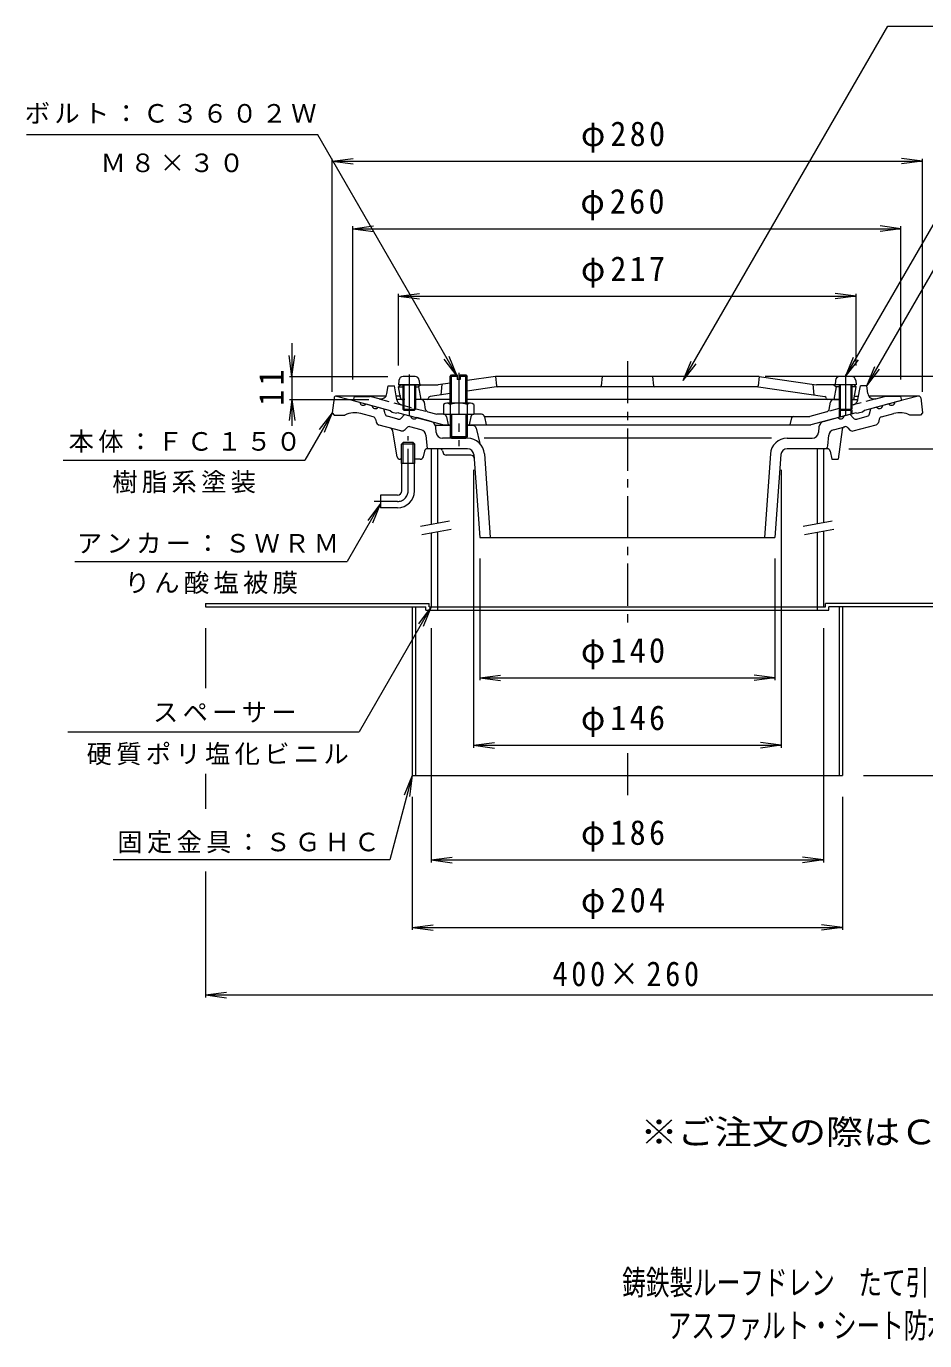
# Model space of a CAD drawing. Units: millimetres, scale not verified, with parts at other scales. Extents: x -336 to 305, y -464 to 514.
# Drawn here: x -336 to 90, y -464 to 160 of the extents above; entities that cross this region are included whole.
import ezdxf
from ezdxf.enums import TextEntityAlignment as Align

# ---------------------------------------------------------------- set-up
doc = ezdxf.new("R2010")
doc.units = ezdxf.units.MM
doc.header["$LTSCALE"] = 4
doc.linetypes.add('CHAIN1', pattern=[8, 5, -1, 1, -1])
doc.linetypes.add('DASHED1', pattern=[1.8, 1.2, -0.6])
for name, color, linetype, lineweight in [('0-0_通り芯', 3, 'Continuous', 9), ('0-1_躯体', 2, 'Continuous', 9), ('0-2_仕上', 6, 'Continuous', 9), ('0-3_建具', 4, 'Continuous', 9), ('0-4_その他', 7, 'Continuous', 9), ('0-5_寸法', 7, 'Continuous', 9), ('0-A', 4, 'Continuous', 9), ('0-B', 2, 'Continuous', 9)]:
    doc.layers.add(name, color=color, linetype=linetype, lineweight=lineweight)
doc.layers.add('F-4_F-4ﾚｲﾔ', color=6, linetype='Continuous')
doc.layers.add('F-5_F-5ﾚｲﾔ', color=2, linetype='Continuous')
doc.styles.add('ＭＳ ゴシック', font='')
doc.styles.get('ＭＳ ゴシック').set_extended_font_data('MS Gothic')

msp = doc.modelspace()

# ---------------------------------------------------------------- linework, layer by layer
at = {"layer": '0-0_通り芯', "linetype": 'CHAIN1'}
for p, q in [((-50.649, 0.869), (-50.649, -126.626)), ((-154.649, -60.712), (-154.649, -34.712)), ((-159.649, -65.712), (-170.649, -65.712)), ((-50.649, -185.127), (-50.649, -204.942))]:
    msp.add_line(p, q, dxfattribs=at)
at = {"layer": '0-0_通り芯'}
for p, q in [((-189.758, -16.588), (-190.649, -23.712)), ((-165.115, -15.712), (-188.766, -15.712)), ((-188.649, -15.712), (-177.569, -18.68)), ((-158.028, -15.712), (-160.29, -15.712)), ((56.73, -15.712), (58.993, -15.712)), ((87.469, -15.712), (63.817, -15.712)), ((87.351, -15.712), (76.272, -18.68)), ((88.461, -16.588), (89.351, -23.712)), ((-190.649, -23.712), (-189.649, -24.712)), ((-189.649, -24.712), (-184.649, -24.712)), ((-171.136, -25.58), (-177.035, -24)), ((-174.672, -19.457), (-171.774, -20.233)), ((-168.876, -21.01), (-166.073, -21.761)), ((-165.509, -24.195), (-166.073, -21.761)), ((55.022, -24.374), (52.124, -25.151)), ((56.632, -26.19), (55.022, -24.374)), ((64.212, -24.195), (64.776, -21.761)), ((67.579, -21.01), (64.776, -21.761)), ((69.839, -25.58), (75.737, -24)), ((73.374, -19.457), (70.476, -20.233)), ((88.351, -24.712), (83.351, -24.712)), ((89.351, -23.712), (88.351, -24.712)), ((-170.063, -26.691), (-169.77, -27.955)), ((-158.048, -32.193), (-168.34, -29.436)), ((-159.44, -26.644), (-164.436, -25.305)), ((-155.243, -30.697), (-156.034, -31.588)), ((-148.421, -31.667), (-153.733, -30.244)), ((-143.746, -27.743), (-150.523, -25.927)), ((-134.649, -29.712), (-141.592, -29.712)), ((-141.307, -32.973), (-141.534, -30.38)), ((-123.836, -29.712), (-126.649, -29.712)), ((-122.376, -30.867), (-120.649, -38.195)), ((40.236, -30.38), (40.009, -32.973)), ((42.448, -27.743), (49.226, -25.927)), ((47.124, -31.667), (52.435, -30.244)), ((53.946, -30.697), (54.941, -31.82)), ((56.452, -32.273), (67.332, -29.358)), ((58.143, -26.644), (63.139, -25.305)), ((68.766, -26.691), (68.405, -28.248)), ((-159.862, -44.464), (-161.933, -32.357)), ((-146.209, -34.303), (-145.649, -40.712)), ((-126.442, -35.712), (-138.318, -35.712)), ((17.696, -35.712), (-118.558, -35.712)), ((25.145, -35.712), (37.021, -35.712)), ((44.471, -39.342), (44.912, -34.303)), ((51.22, -31.528), (49.351, -45.712)), ((-157.009, -37.712), (-157.824, -38.512)), ((-151.474, -38.512), (-157.824, -38.512)), ((-157.824, -47.712), (-157.824, -38.512)), ((-152.289, -37.712), (-157.009, -37.712)), ((-157.009, -47.712), (-157.009, -37.712)), ((-151.474, -38.512), (-152.289, -37.712)), ((-152.289, -47.712), (-152.289, -37.712)), ((-151.474, -47.712), (-151.474, -38.512)), ((-146.89, -41.917), (-147.408, -44.506)), ((-126.442, -40.712), (-145.419, -40.712)), ((-138.307, -41.737), (-137.991, -42.686)), ((-123.45, -43.498), (-120.649, -82.712)), ((-118.462, -43.142), (-115.636, -82.712)), ((17.165, -43.142), (14.339, -82.712)), ((22.152, -43.498), (19.351, -82.712)), ((44.122, -40.712), (25.145, -40.712)), ((45.592, -41.917), (46.351, -45.712)), ((-157.824, -45.712), (-158.383, -45.712)), ((-151.474, -47.712), (-157.824, -47.712)), ((-157.649, -60.712), (-157.649, -47.712)), ((-151.649, -60.712), (-151.649, -47.712)), ((-148.878, -45.712), (-151.474, -45.712)), ((-124.831, -43.712), (-136.568, -43.712)), ((46.351, -45.712), (49.351, -45.712)), ((-167.649, -62.712), (-167.649, -68.712)), ((-159.649, -62.712), (-167.649, -62.712)), ((-159.649, -68.712), (-167.649, -68.712)), ((-120.649, -82.712), (19.351, -82.712))]:
    msp.add_line(p, q, dxfattribs=at)
msp.add_lwpolyline([(-157.929, -26.19), (-156.319, -24.374), (-153.421, -25.151)], dxfattribs=at)
for centre, radius, start, end in [((-188.766, -16.711), 1, 90, 172.8757), ((-175.959, -18.465), 1.625, 187.62079, 322.37836), ((74.662, -18.465), 1.625, 217.62164, 352.37921), ((87.469, -16.712), 1, 7.12537, 90), ((-179.882, -34.625), 11, 75.00002, 115.68036), ((-170.163, -20.018), 1.625, 187.62079, 322.37836), ((-164.048, -23.856), 1.5, 193.04242, 255.00002), ((62.75, -23.856), 1.5, 284.99998, 346.95758), ((68.866, -20.018), 1.625, 217.62164, 352.37921), ((78.585, -34.625), 11, 64.31964, 104.99998), ((-171.525, -27.029), 1.5, 13.04314, 74.9991), ((-167.822, -27.504), 2, 193.04404, 254.99997), ((-163.904, -32.695), 2, 9.70575, 75.00011), ((-159.052, -25.195), 1.5, 255.00002, 318.4353), ((-154.121, -31.693), 1.5, 75.00026, 138.4353), ((-151.811, -24.935), 1.625, 187.62079, 322.37836), ((-144.522, -30.641), 3, 5.00037, 74.99988), ((-123.836, -31.212), 1.5, 13.26624, 90), ((43.225, -30.641), 3, 104.99986, 175.00014), ((50.513, -24.935), 1.625, 217.62164, 352.37921), ((52.708, -31.724), 1.5, 104.99884, 172.49234), ((52.824, -31.693), 1.5, 41.56532, 105.00066), ((57.754, -25.195), 1.5, 221.5647, 284.99998), ((66.944, -27.909), 1.5, 284.99884, 346.95573), ((70.227, -27.029), 1.5, 105.00066, 166.95482), ((-157.53, -30.261), 2, 254.99979, 318.43512), ((-149.198, -34.565), 3, 4.99986, 75.00014), ((-138.318, -32.712), 3, 185.00031, 270), ((-126.442, -43.712), 8, 4.08551, 90), ((25.145, -43.712), 8, 90, 175.91434), ((37.021, -32.712), 3, 270, 355.00021), ((47.901, -34.565), 3, 104.99986, 175.00014), ((56.063, -30.824), 1.5, 221.56532, 285.00066), ((-145.419, -42.212), 1.5, 90, 168.6897), ((-139.73, -42.212), 1.5, 18.4341, 90), ((-136.568, -42.212), 1.5, 198.43547, 270), ((-126.442, -43.712), 3, 4.08525, 90), ((25.145, -43.712), 3, 90, 175.91479), ((42.977, -39.212), 1.5, 270, 355.00014), ((44.122, -42.212), 1.5, 11.30994, 90), ((-158.383, -44.212), 1.5, 189.70543, 270), ((-148.878, -44.212), 1.5, 270, 348.6904), ((-124.831, -45.212), 1.5, 4.08568, 90), ((-159.649, -60.712), 2, 270, 0), ((-159.649, -60.712), 8, 270, 0)]:
    msp.add_arc(centre, radius, start, end, dxfattribs=at)
at = {"layer": '0-0_通り芯', "linetype": 'CHAIN1'}
msp.add_arc((-159.649, -60.712), 5, 270, 0, dxfattribs=at)
at = {"layer": '0-1_躯体'}
for p, q in [((-164.671, -14.517), (-164.149, -10.855)), ((-164.149, -10.855), (-161.149, -10.855)), ((-159.981, -17.46), (-161.149, -10.855)), ((58.702, -17.355), (59.851, -10.855)), ((62.851, -10.855), (59.851, -10.855)), ((63.374, -14.517), (62.851, -10.855)), ((-180.149, -15.855), (-180.649, -17.855)), ((-180.149, -15.855), (-172.658, -15.855)), ((-168.417, -16.991), (-172.658, -15.855)), ((-156.149, -17.355), (-160, -17.355)), ((-146.316, -22.02), (-146.928, -18.591)), ((45.019, -22.02), (45.631, -18.591)), ((47.107, -17.355), (49.851, -17.355)), ((55.851, -17.355), (58.702, -17.355)), ((67.12, -16.991), (71.361, -15.855)), ((78.851, -15.855), (71.361, -15.855)), ((78.851, -15.855), (79.351, -17.855)), ((-159.149, -23.616), (-160.149, -23.866)), ((-159.149, -23.616), (-137.73, -29.355)), ((-145.24, -23.202), (-140.936, -24.355)), ((-137.878, -24.355), (-140.936, -24.355)), ((-119.878, -24.355), (-123.459, -24.355)), ((43.93, -23.205), (35.906, -25.355)), ((57.851, -23.616), (36.433, -29.355)), ((49.851, -22.355), (49.851, -25.76)), ((50.351, -22.855), (50.351, -25.626)), ((55.351, -22.855), (55.351, -24.286)), ((55.851, -22.355), (55.851, -24.152)), ((57.851, -23.616), (58.851, -23.866)), ((-137.73, -29.355), (-134.649, -29.355)), ((-136.408, -25.561), (-135.649, -29.355)), ((-126.649, -29.355), (36.433, -29.355)), ((-124.89, -25.561), (-125.649, -29.355)), ((-118.464, -25.355), (35.906, -25.355)), ((-118.407, -25.561), (-117.649, -29.355)), ((27.162, -26.112), (26.351, -29.355))]:
    msp.add_line(p, q, dxfattribs=at)
at = {"layer": '0-1_躯体', "linetype": 'DASHED1'}
for p, q in [((-168.417, -16.991), (-157.804, -19.835)), ((67.12, -16.991), (55.851, -20.011)), ((58.684, -17.46), (58.702, -17.355)), ((-157.804, -19.835), (-145.24, -23.202)), ((49.851, -21.618), (43.93, -23.205))]:
    msp.add_line(p, q, dxfattribs=at)
at = {"layer": '0-1_躯体', "color": 4}
msp.add_line((-133.972, -35.712), (-127.325, -35.712), dxfattribs=at)
at = {"layer": '0-1_躯体'}
for points in [[(-180.649, -17.855), (-163.149, -22.544), (-162.149, -23.33), (-160.149, -23.866)], [(79.351, -17.855), (61.851, -22.544), (60.851, -23.33), (58.851, -23.866)]]:
    msp.add_lwpolyline(points, dxfattribs=at)
for centre, radius, start, end in [((-167.641, -14.094), 3, 255.00002, 351.88411), ((-148.405, -18.855), 1.5, 10.11899, 90), ((47.107, -18.855), 1.5, 90, 169.88101), ((66.343, -14.094), 3, 188.11589, 284.99998), ((-144.84, -21.756), 1.5, 190.11899, 254.99976), ((-137.878, -25.855), 1.5, 11.30937, 90), ((-123.419, -25.855), 1.5, 90, 168.69063), ((-119.878, -25.855), 1.5, 11.30937, 90), ((43.542, -21.756), 1.5, 285.00024, 349.88101), ((28.132, -26.355), 1, 90, 165.9641)]:
    msp.add_arc(centre, radius, start, end, dxfattribs=at)
at = {"layer": '0-1_躯体', "linetype": 'DASHED1'}
for centre, start, end in [((-157.027, -16.937), 190.02478, 254.9998), ((55.73, -16.937), 285.0002, 349.97522)]:
    msp.add_arc(centre, 3, start, end, dxfattribs=at)
at = {"layer": '0-2_仕上'}
for p, q in [((-158.149, -10.355), (-159.149, -11.355)), ((-158.288, -16.519), (-159.149, -11.355)), ((-159.149, -11.355), (-157.149, -11.355)), ((-158.149, -10.355), (-140.349, -10.355)), ((-151.149, -11.355), (-149.649, -11.355)), ((-134.649, -9.517), (-140.349, -10.355)), ((-138.649, -10.105), (-139.149, -15.232)), ((-113.149, -6.355), (-126.649, -8.34)), ((-112.783, -11.355), (-126.649, -13.394)), ((-113.149, -6.355), (-112.694, -10.905)), ((11.851, -6.355), (-113.149, -6.355)), ((11.485, -11.355), (-112.783, -11.355)), ((-62.649, -6.355), (-63.104, -10.905)), ((-38.649, -6.355), (-38.194, -10.905)), ((11.851, -6.355), (11.396, -10.905)), ((11.485, -11.355), (42.931, -15.979)), ((11.851, -6.355), (39.051, -10.355)), ((37.351, -10.105), (37.851, -15.232)), ((56.851, -10.355), (39.051, -10.355)), ((49.851, -11.355), (48.351, -11.355)), ((57.851, -11.355), (55.851, -11.355)), ((56.851, -10.355), (57.851, -11.355)), ((56.991, -16.519), (57.851, -11.355)), ((-156.649, -17.355), (-157.302, -17.355)), ((-134.649, -17.355), (-151.649, -17.355)), ((-145.087, -16.926), (-145.073, -16.827)), ((-134.649, -14.571), (-144.229, -15.979)), ((50.351, -17.355), (-126.649, -17.355)), ((43.79, -16.926), (43.776, -16.827)), ((56.004, -17.355), (55.351, -17.355))]:
    msp.add_line(p, q, dxfattribs=at)
for points in [[(-148.649, -10.355), (-149.649, -11.355), (-148.649, -17.355)], [(47.351, -10.355), (48.351, -11.355), (47.351, -17.355)]]:
    msp.add_lwpolyline(points, dxfattribs=at)
for centre, radius, start, end in [((-112.196, -10.855), 0.5, 185.71199, 270), ((-63.601, -10.855), 0.5, 270, 354.28801), ((-37.696, -10.855), 0.5, 185.71199, 270), ((10.899, -10.855), 0.5, 270, 354.28801), ((-157.302, -16.355), 1, 189.46068, 270), ((-145.582, -16.855), 0.5, 270, 351.86848), ((-144.083, -16.969), 1, 98.3656, 171.86833), ((42.786, -16.969), 1, 8.13167, 81.6344), ((44.285, -16.855), 0.5, 188.13152, 270), ((56.004, -16.355), 1, 270, 350.53932)]:
    msp.add_arc(centre, radius, start, end, dxfattribs=at)
at = {"layer": '0-3_建具'}
for p, q in [((-143.649, -40.712), (-143.649, -76.445)), ((-140.649, -40.712), (-140.649, -75.916)), ((39.351, -40.712), (39.351, -76.181)), ((42.351, -40.712), (42.351, -75.652)), ((-143.649, -80.507), (-143.649, -115.712)), ((-140.649, -79.978), (-140.649, -115.712)), ((39.351, -80.242), (39.351, -115.712)), ((42.351, -79.713), (42.351, -115.712))]:
    msp.add_line(p, q, dxfattribs=at)
at = {"layer": '0-3_建具', "color": 7}
for p, q in [((-148.762, -77.347), (-134.975, -74.916)), ((-148.068, -81.286), (-134.281, -78.855)), ((32.738, -77.347), (46.525, -74.916)), ((33.433, -81.286), (47.219, -78.855))]:
    msp.add_line(p, q, dxfattribs=at)
at = {"layer": '0-4_その他'}
for p, q in [((-190.649, 95.645), (-180.734, 96.95)), ((-190.649, -13.712), (-190.649, 96.845)), ((-190.649, 95.645), (89.351, 95.645)), ((-190.649, 95.645), (-180.734, 94.34)), ((89.351, 95.645), (79.437, 96.95)), ((89.351, 95.645), (79.437, 94.34)), ((89.351, -13.712), (89.351, 96.845)), ((-180.899, 63.645), (-170.984, 64.95)), ((-180.899, -7.788), (-180.899, 64.845)), ((-180.899, 63.645), (79.101, 63.645)), ((-180.899, 63.645), (-170.984, 62.34)), ((79.101, 63.645), (69.187, 64.95)), ((79.101, 63.645), (69.187, 62.34)), ((79.101, -7.788), (79.101, 64.845)), ((-159.149, 31.645), (-149.234, 32.95)), ((-159.149, -1.288), (-159.149, 32.845)), ((-159.149, 31.645), (57.851, 31.645)), ((-159.149, 31.645), (-149.234, 30.34)), ((57.851, 31.645), (47.937, 32.95)), ((57.851, 31.645), (47.937, 30.34)), ((57.851, -1.288), (57.851, 32.845)), ((-209.7, 9.338), (-209.7, -29.9)), ((-209.7, -6.355), (-211.005, 3.559)), ((-209.7, -6.355), (-208.394, 3.559)), ((-210.9, -6.355), (-164.262, -6.355)), ((190.551, -6.355), (14.701, -6.355)), ((-209.7, -17.355), (-211.005, -27.27)), ((-210.9, -17.355), (-173.211, -17.355)), ((-209.7, -17.355), (-208.394, -27.27)), ((54.351, -40.712), (158.551, -40.712)), ((-123.649, -50.712), (-123.649, -182.512)), ((22.351, -50.712), (22.351, -182.512)), ((-120.649, -92.712), (-120.649, -150.512)), ((19.351, -92.712), (19.351, -150.512)), ((-250.649, -125.712), (-250.649, -154.226)), ((-143.649, -125.712), (-143.649, -236.912)), ((42.351, -125.712), (42.351, -236.912)), ((-120.649, -149.312), (-110.734, -148.006)), ((-120.649, -149.312), (19.351, -149.312)), ((-120.649, -149.312), (-110.734, -150.617)), ((19.351, -149.312), (9.437, -148.006)), ((19.351, -149.312), (9.437, -150.617)), ((-123.649, -181.312), (-113.734, -180.006)), ((22.351, -181.312), (12.437, -180.006)), ((-123.649, -181.312), (22.351, -181.312)), ((-123.649, -181.312), (-113.734, -182.617)), ((22.351, -181.312), (12.437, -182.617)), ((-250.649, -194.855), (-250.649, -211.517)), ((61.351, -195.712), (190.551, -195.712)), ((-152.649, -205.712), (-152.649, -268.912)), ((51.351, -205.712), (51.351, -268.912)), ((-143.649, -235.712), (-133.734, -234.406)), ((-143.649, -235.712), (-133.734, -237.017)), ((-143.649, -235.712), (42.351, -235.712)), ((42.351, -235.712), (32.437, -234.406)), ((42.351, -235.712), (32.437, -237.017)), ((-250.649, -241.198), (-250.649, -300.912)), ((-152.649, -267.712), (-142.734, -266.406)), ((-152.649, -267.712), (51.351, -267.712)), ((-152.649, -267.712), (-142.734, -269.017)), ((51.351, -267.712), (41.437, -266.406)), ((51.351, -267.712), (41.437, -269.017)), ((-250.649, -299.712), (-240.734, -298.406)), ((-250.649, -299.712), (149.351, -299.712)), ((-250.649, -299.712), (-240.734, -301.017))]:
    msp.add_line(p, q, dxfattribs=at)
at = {"layer": '0-5_寸法'}
for p, q in [((-24.149, -8.355), (72.846, 159.645)), ((72.846, 159.645), (244.772, 159.645)), ((52.851, -6.455), (121.463, 112.384)), ((-197.416, 108.134), (-335.563, 108.134)), ((-131.399, -6.211), (-197.416, 108.134)), ((62.851, -10.855), (105.864, 63.645)), ((-131.399, -6.211), (-137.486, 1.722)), ((-131.399, -6.211), (-135.226, 3.027)), ((-24.149, -8.355), (-20.322, 0.884)), ((52.851, -6.455), (56.678, 2.784)), ((52.851, -6.455), (58.939, 1.478)), ((-24.149, -8.355), (-18.061, -0.422)), ((62.851, -10.855), (66.678, -1.616)), ((62.851, -10.855), (68.939, -2.922)), ((-190.649, -23.712), (-203.581, -46.112)), ((-190.649, -23.712), (-196.736, -31.645)), ((-190.649, -23.712), (-194.476, -32.95)), ((-318.275, -46.112), (-203.581, -46.112)), ((-167.649, -66.712), (-183.468, -94.112)), ((-167.649, -66.712), (-173.736, -74.645)), ((-167.649, -66.712), (-171.475, -75.95)), ((-312.678, -94.112), (-183.468, -94.112)), ((-143.649, -115.712), (-177.834, -174.923)), ((-143.649, -115.712), (-149.736, -123.645)), ((-143.649, -115.712), (-147.476, -124.95)), ((-316.012, -174.923), (-177.834, -174.923)), ((-152.649, -195.712), (-163.367, -235.712)), ((-152.649, -195.712), (-156.476, -204.95)), ((-152.649, -195.712), (-153.954, -205.626)), ((-163.367, -235.712), (-294.458, -235.712))]:
    msp.add_line(p, q, dxfattribs=at)
at = {"layer": '0-A', "linetype": 'CHAIN1'}
for p, q in [((-154.149, -5.534), (-154.149, -24.956)), ((-130.649, -4.677), (-130.649, -39.403)), ((52.851, -5.534), (52.851, -24.956))]:
    msp.add_line(p, q, dxfattribs=at)
at = {"layer": '0-A'}
for p, q in [((-134.649, -6.388), (-133.972, -5.712)), ((-133.972, -5.712), (-131.399, -5.712)), ((-133.972, -19.055), (-133.972, -5.712)), ((-131.399, -5.712), (-131.399, -7.912)), ((-129.899, -5.712), (-129.899, -7.912)), ((-129.899, -5.712), (-127.325, -5.712)), ((-127.325, -5.712), (-126.649, -6.388)), ((-127.325, -19.055), (-127.325, -5.712)), ((-158.967, -8.281), (-159.149, -10.355)), ((-149.149, -10.355), (-159.149, -10.355)), ((-157.149, -10.355), (-157.149, -21.855)), ((-151.323, -6.455), (-156.975, -6.455)), ((-156.649, -10.355), (-156.649, -22.355)), ((-151.649, -10.355), (-151.649, -22.355)), ((-151.149, -10.355), (-151.149, -21.855)), ((-149.33, -8.281), (-149.149, -10.355)), ((-131.399, -6.388), (-134.649, -6.388)), ((-134.649, -19.055), (-134.649, -6.388)), ((-129.899, -7.912), (-131.399, -7.912)), ((-126.649, -6.388), (-129.899, -6.388)), ((-126.649, -19.055), (-126.649, -6.388)), ((48.033, -8.281), (47.851, -10.355)), ((57.851, -10.355), (47.851, -10.355)), ((49.851, -10.355), (49.851, -21.855)), ((55.677, -6.455), (50.025, -6.455)), ((50.351, -10.355), (50.351, -22.355)), ((55.351, -10.355), (55.351, -22.355)), ((55.851, -10.355), (55.851, -21.855)), ((57.67, -8.281), (57.851, -10.355)), ((-157.149, -21.855), (-151.149, -21.855)), ((-157.149, -21.855), (-156.649, -22.355)), ((-156.649, -22.355), (-151.649, -22.355)), ((-151.149, -21.855), (-151.649, -22.355)), ((-125.054, -19.055), (-136.244, -19.055)), ((-134.649, -19.665), (-134.649, -35.035)), ((-133.972, -24.355), (-133.972, -35.712)), ((-127.325, -24.355), (-127.325, -35.712)), ((-126.649, -19.665), (-126.649, -35.035)), ((-123.459, -19.665), (-123.459, -24.355)), ((49.851, -21.855), (55.851, -21.855)), ((49.851, -21.855), (50.351, -22.355)), ((50.351, -22.355), (55.351, -22.355)), ((55.851, -21.855), (55.351, -22.355))]:
    msp.add_line(p, q, dxfattribs=at)
msp.add_lwpolyline([(-137.839, -19.665), (-137.839, -24.355), (-123.459, -24.355)], dxfattribs=at)
msp.add_lwpolyline([(-126.649, -35.035), (-134.649, -35.035), (-133.972, -35.712), (-127.325, -35.712)], close=True, dxfattribs=at)
for centre, radius, start, end in [((-156.975, -8.455), 2, 90, 174.99998), ((-151.323, -8.455), 2, 5.00002, 90), ((50.025, -8.455), 2, 90, 174.99998), ((55.677, -8.455), 2, 5.00002, 90), ((-136.244, -21.445), 2.39, 48.13611, 131.86389), ((-130.649, -32.474), 13.418, 72.6564, 107.3436), ((-125.054, -21.445), 2.39, 48.13611, 131.86389)]:
    msp.add_arc(centre, radius, start, end, dxfattribs=at)
at = {"layer": '0-B'}
for p, q in [((-250.649, -114.112), (-250.649, -115.712)), ((-250.649, -114.112), (-144.649, -114.112)), ((-250.649, -115.712), (-146.249, -115.712)), ((-151.049, -115.712), (-151.049, -195.712)), ((-146.249, -117.312), (-146.249, -115.712)), ((-144.649, -115.712), (-144.649, -114.112)), ((-140.649, -115.712), (-140.649, -117.312)), ((39.351, -115.712), (39.351, -117.312)), ((149.351, -114.112), (43.351, -114.112)), ((149.351, -115.712), (44.951, -115.712)), ((49.751, -115.712), (49.751, -195.712)), ((51.351, -115.712), (51.351, -195.712))]:
    msp.add_line(p, q, dxfattribs=at)
for points in [[(-152.649, -115.712), (-152.649, -195.712), (51.351, -195.712)], [(-146.249, -117.312), (44.951, -117.312), (44.951, -115.712)], [(-144.649, -115.712), (43.351, -115.712), (43.351, -114.112)]]:
    msp.add_lwpolyline(points, dxfattribs=at)

# ---------------------------------------------------------------- texts
at = {"layer": '0-4_その他', "color": 2, "char_height": 11.73, "attachment_point": 7, "style": 'ＭＳ ゴシック'}
for s, insert in [('\\T1.21;\\W0.95;φ280', (-72.649, 99.645)), ('\\T1.21;\\W0.95;φ260', (-72.899, 67.645)), ('\\T1.21;\\W0.95;φ217', (-72.649, 35.645)), ('\\T1.21;\\W0.95;φ140', (-72.649, -145.312)), ('\\T1.21;\\W0.95;φ146', (-72.649, -177.312)), ('\\T1.21;\\W0.95;φ186', (-72.649, -231.712)), ('\\T1.21;\\W0.95;φ204', (-72.649, -263.712)), ('\\T1.24;\\W0.9;400×260', (-86.149, -295.712))]:
    msp.add_mtext(s, dxfattribs=dict(at, insert=insert))
at = {"layer": '0-4_その他', "color": 2, "insert": (-213.7, -20.355), "char_height": 11.73, "attachment_point": 7, "rotation": 90, "style": 'ＭＳ ゴシック'}
msp.add_mtext('\\T1.27;\\W0.95;11', dxfattribs=at)
at = {"layer": '0-5_寸法', "char_height": 8.798, "attachment_point": 7, "style": 'ＭＳ ゴシック'}
for s, insert in [('\\T1.17;ボルト：Ｃ３６０２Ｗ', (-336.444, 113.443)), ('\\T1.17;Ｍ８×３０', (-300.49, 90.35)), ('\\T1.17;本体：ＦＣ１５０', (-315.621, -42.577)), ('\\T1.17;樹脂系塗装', (-294.928, -61.823)), ('\\T1.17;アンカー：ＳＷＲＭ', (-311.739, -90.361)), ('\\T1.17;りん酸塩被膜', (-289.073, -109.608)), ('\\T1.17;スペーサー', (-275.631, -170.579)), ('\\T1.17;硬質ポリ塩化ビニル', (-307.107, -190.791)), ('\\T1.17;固定金具：ＳＧＨＣ', (-292.534, -232.609))]:
    msp.add_mtext(s, dxfattribs=dict(at, insert=insert))
at = {"layer": 'F-4_F-4ﾚｲﾔ', "style": 'ＭＳ ゴシック', "width": 0.7}
for s, p in [('鋳鉄製ルーフドレン\u3000たて引き用\u3000デッキプレート打込型\u3000差し込み式', (-53.063, -445.453)), ('アスファルト・シート防水用\u3000\u3000ＥＤＳＦ－１－１５０\u3000Ｃ＝指示', (-31.549, -465.84))]:
    msp.add_text(s, height=11.73, dxfattribs=at).set_placement(p, align=Align.BOTTOM_LEFT)
at = {"layer": 'F-5_F-5ﾚｲﾔ', "style": 'ＭＳ ゴシック', "width": 1.1}
msp.add_text('※ご注文の際はＣ寸法をご指示ください。', height=11.73, dxfattribs=at).set_placement((-44.434, -374.077), align=Align.BOTTOM_LEFT)

doc.saveas('drawing.dxf')
